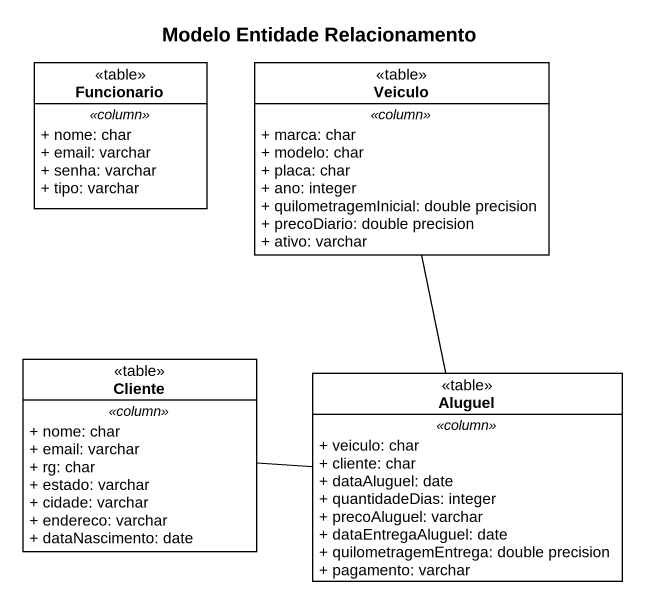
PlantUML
@startuml
title Modelo Entidade Relacionamento
hide circle
hide empty members
skinparam classAttributeIconSize 0
class Funcionario <<table>> {
  .. <<column>> ..
  + nome: char
  + email: varchar
  + senha: varchar
  + tipo: varchar
}
class Veiculo <<table>> {
  .. <<column>> ..
  + marca: char
  + modelo: char
  + placa: char
  + ano: integer
  + quilometragemInicial: double precision
  + precoDiario: double precision
  + ativo: varchar
}
class Cliente <<table>> {
  .. <<column>> ..
  + nome: char
  + email: varchar
  + rg: char
  + estado: varchar
  + cidade: varchar
  + endereco: varchar
  + dataNascimento: date
}
class Aluguel <<table>> {
  .. <<column>> ..
  + veiculo: char
  + cliente: char
  + dataAluguel: date
  + quantidadeDias: integer
  + precoAluguel: varchar
  + dataEntregaAluguel: date
  + quilometragemEntrega: double precision
  + pagamento: varchar
}
Aluguel -up- Veiculo
Aluguel -left- Cliente
@enduml
